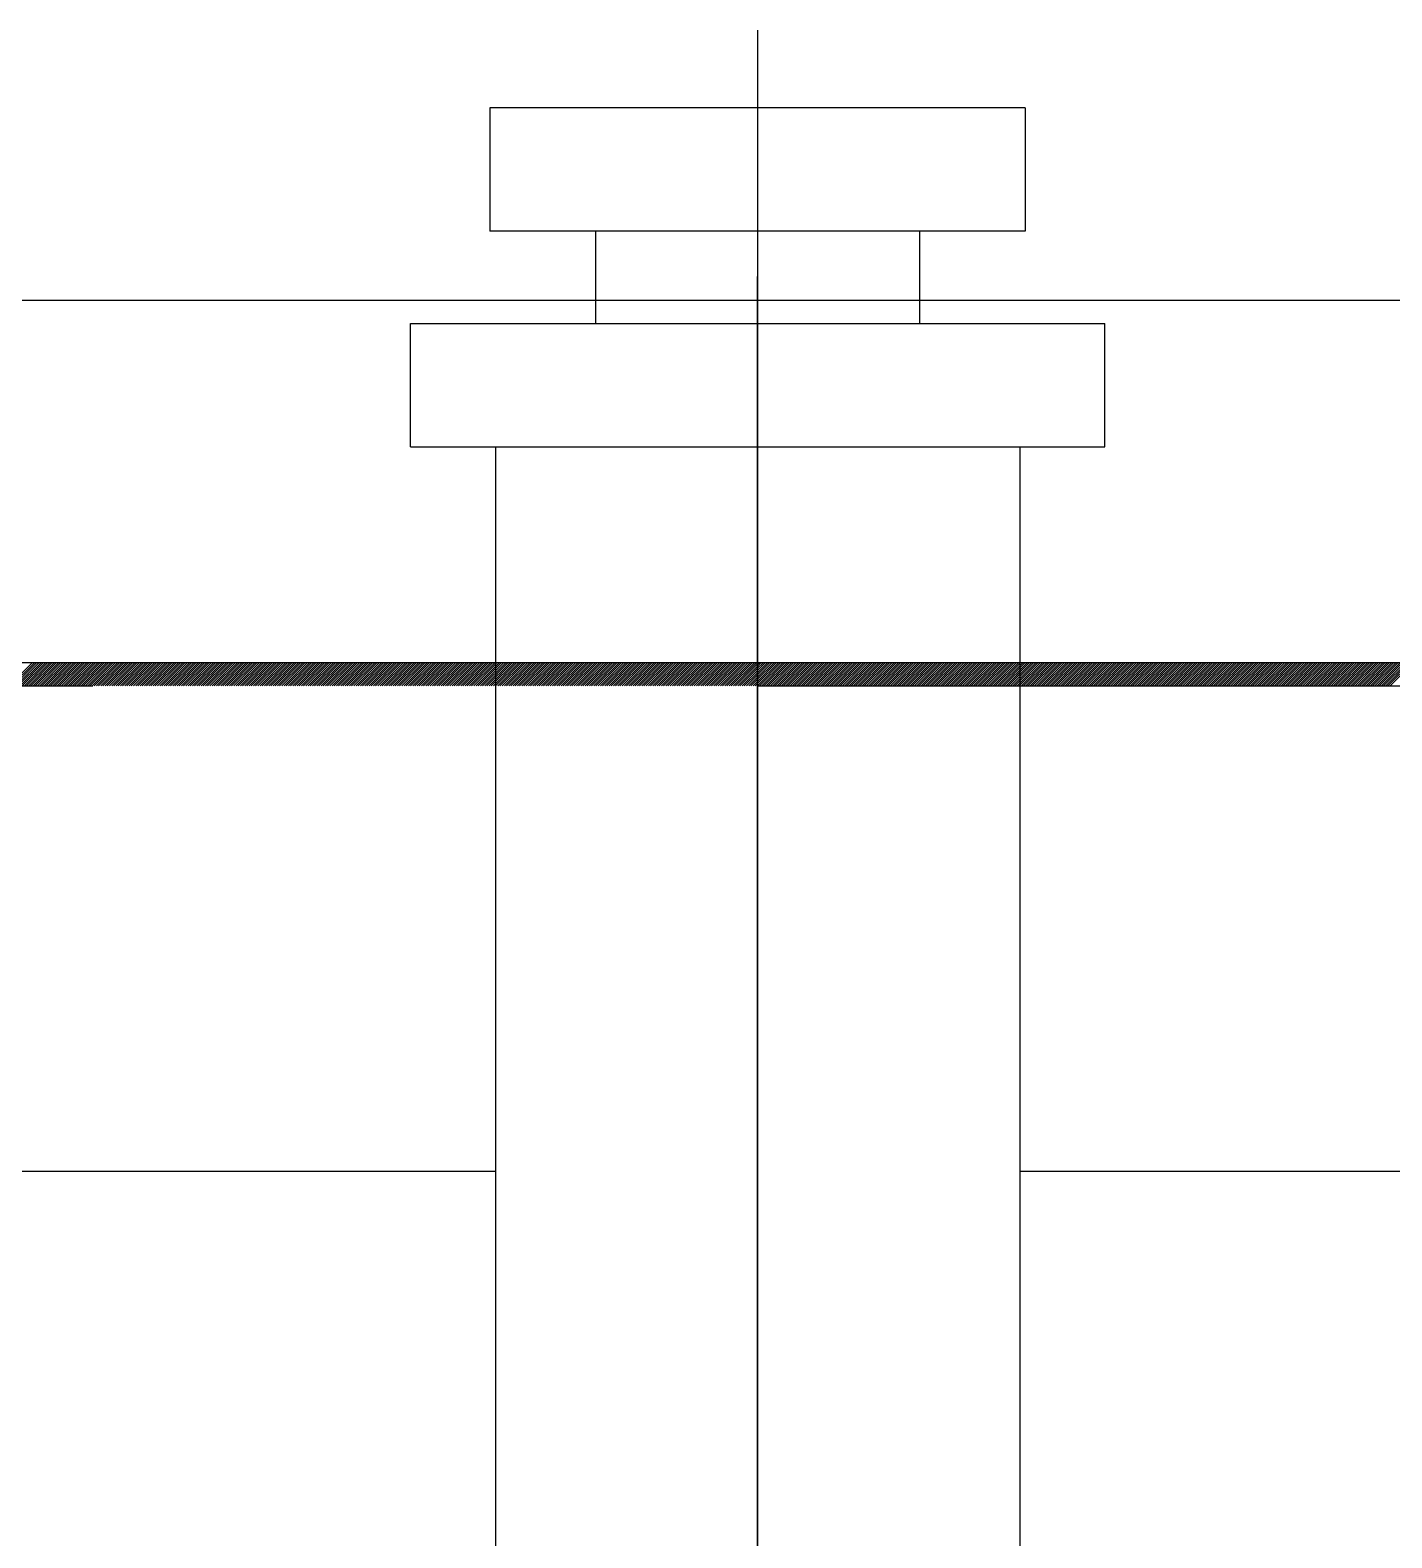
# Model space of a CAD drawing. Header units: millimetres. Extents: x 0 to 14700, y -398 to 10395.
# Drawn here: x 9204.9 to 9293.2, y 5474.6 to 5572.3 of the extents above; entities that cross this region are included whole.
import ezdxf

# ---------------------------------------------------------------- set-up
doc = ezdxf.new("R2010")
doc.units = ezdxf.units.MM
doc.header["$LTSCALE"] = 350
doc.linetypes.add('K', pattern=[2.5, 1.25, -0.25, 0.25, -0.25, 0.25, -0.25])
doc.layers.add('01', color=7, linetype='Continuous')
doc.layers.add('07', color=6, linetype='K')

# ---------------------------------------------------------------- blocks, each defined once
blk = doc.blocks.new('rtrtrt')
at = {"layer": '07', "color": 6, "linetype": 'K'}
for p, q in [((8099.72, 22091.479), (8099.72, 21480.317)), ((8082.365, 22086.45), (8082.365, 22078.45)), ((8117.076, 22086.45), (8082.365, 22086.45)), ((8117.076, 22086.45), (8117.076, 22078.45)), ((8117.076, 22078.45), (8082.365, 22078.45)), ((8089.214, 22078.45), (8089.214, 22072.45)), ((8110.226, 22078.45), (8110.226, 22072.45)), ((8099.72, 21871.603), (8099.72, 22075.508)), ((8077.22, 22064.45), (8077.22, 22072.45)), ((8077.22, 22072.45), (8122.22, 22072.45)), ((8122.22, 22064.45), (8122.22, 22072.45)), ((8077.22, 22064.45), (8122.22, 22064.45)), ((8082.72, 22064.45), (8082.72, 21550.45)), ((8082.72, 22064.45), (8116.72, 22064.45)), ((8116.72, 22064.45), (8116.72, 21550.45)), ((8330.933, 22050.45), (7868.508, 22050.45)), ((8051.201, 22048.95), (8052.701, 22050.45)), ((8051.343, 22048.95), (8052.843, 22050.45)), ((8051.484, 22048.95), (8052.984, 22050.45)), ((8051.626, 22048.95), (8053.126, 22050.45)), ((8051.767, 22048.95), (8053.267, 22050.45)), ((8051.909, 22048.95), (8053.409, 22050.45)), ((8052.05, 22048.95), (8053.55, 22050.45)), ((8052.191, 22048.95), (8053.691, 22050.45)), ((8052.333, 22048.95), (8053.833, 22050.45)), ((8052.474, 22048.95), (8053.974, 22050.45)), ((8052.616, 22048.95), (8054.116, 22050.45)), ((8052.757, 22048.95), (8054.257, 22050.45)), ((8052.899, 22048.95), (8054.399, 22050.45)), ((8053.04, 22048.95), (8054.54, 22050.45)), ((8053.181, 22048.95), (8054.681, 22050.45)), ((8053.323, 22048.95), (8054.823, 22050.45)), ((8053.464, 22048.95), (8054.964, 22050.45)), ((8053.606, 22048.95), (8055.106, 22050.45)), ((8053.747, 22048.95), (8055.247, 22050.45)), ((8053.888, 22048.95), (8055.388, 22050.45)), ((8054.03, 22048.95), (8055.53, 22050.45)), ((8054.171, 22048.95), (8055.671, 22050.45)), ((8054.313, 22048.95), (8055.813, 22050.45)), ((8054.454, 22048.95), (8055.954, 22050.45)), ((8054.596, 22048.95), (8056.096, 22050.45)), ((8054.737, 22048.95), (8056.237, 22050.45)), ((8054.878, 22048.95), (8056.378, 22050.45)), ((8055.02, 22048.95), (8056.52, 22050.45)), ((8055.161, 22048.95), (8056.661, 22050.45)), ((8055.303, 22048.95), (8056.803, 22050.45)), ((8055.444, 22048.95), (8056.944, 22050.45)), ((8055.586, 22048.95), (8057.086, 22050.45)), ((8055.727, 22048.95), (8057.227, 22050.45)), ((8055.868, 22048.95), (8057.368, 22050.45)), ((8056.01, 22048.95), (8057.51, 22050.45)), ((8056.151, 22048.95), (8057.651, 22050.45)), ((8056.293, 22048.95), (8057.793, 22050.45)), ((8056.434, 22048.95), (8057.934, 22050.45)), ((8056.575, 22048.95), (8058.075, 22050.45)), ((8056.717, 22048.95), (8058.217, 22050.45)), ((8056.858, 22048.95), (8058.358, 22050.45)), ((8057, 22048.95), (8058.5, 22050.45)), ((8057.141, 22048.95), (8058.641, 22050.45)), ((8057.283, 22048.95), (8058.783, 22050.45)), ((8057.424, 22048.95), (8058.924, 22050.45)), ((8057.565, 22048.95), (8059.065, 22050.45)), ((8057.707, 22048.95), (8059.207, 22050.45)), ((8057.848, 22048.95), (8059.348, 22050.45)), ((8057.99, 22048.95), (8059.49, 22050.45)), ((8058.131, 22048.95), (8059.631, 22050.45)), ((8058.273, 22048.95), (8059.773, 22050.45)), ((8058.414, 22048.95), (8059.914, 22050.45)), ((8058.555, 22048.95), (8060.055, 22050.45)), ((8058.697, 22048.95), (8060.197, 22050.45)), ((8058.838, 22048.95), (8060.338, 22050.45)), ((8058.98, 22048.95), (8060.48, 22050.45)), ((8059.121, 22048.95), (8060.621, 22050.45)), ((8059.263, 22048.95), (8060.763, 22050.45)), ((8059.404, 22048.95), (8060.904, 22050.45)), ((8059.545, 22048.95), (8061.045, 22050.45)), ((8059.687, 22048.95), (8061.187, 22050.45)), ((8059.828, 22048.95), (8061.328, 22050.45)), ((8059.97, 22048.95), (8061.47, 22050.45)), ((8060.111, 22048.95), (8061.611, 22050.45)), ((8060.252, 22048.95), (8061.752, 22050.45)), ((8060.394, 22048.95), (8061.894, 22050.45)), ((8060.535, 22048.95), (8062.035, 22050.45)), ((8060.677, 22048.95), (8062.177, 22050.45)), ((8060.818, 22048.95), (8062.318, 22050.45)), ((8060.96, 22048.95), (8062.46, 22050.45)), ((8061.101, 22048.95), (8062.601, 22050.45)), ((8061.242, 22048.95), (8062.742, 22050.45)), ((8061.384, 22048.95), (8062.884, 22050.45)), ((8061.525, 22048.95), (8063.025, 22050.45)), ((8061.667, 22048.95), (8063.167, 22050.45)), ((8061.808, 22048.95), (8063.308, 22050.45)), ((8061.95, 22048.95), (8063.45, 22050.45)), ((8062.091, 22048.95), (8063.591, 22050.45)), ((8062.232, 22048.95), (8063.732, 22050.45)), ((8062.374, 22048.95), (8063.874, 22050.45)), ((8062.515, 22048.95), (8064.015, 22050.45)), ((8062.657, 22048.95), (8064.157, 22050.45)), ((8062.798, 22048.95), (8064.298, 22050.45)), ((8062.939, 22048.95), (8064.439, 22050.45)), ((8063.081, 22048.95), (8064.581, 22050.45)), ((8063.222, 22048.95), (8064.722, 22050.45)), ((8063.364, 22048.95), (8064.864, 22050.45)), ((8063.505, 22048.95), (8065.005, 22050.45)), ((8063.647, 22048.95), (8065.147, 22050.45)), ((8063.788, 22048.95), (8065.288, 22050.45)), ((8063.929, 22048.95), (8065.429, 22050.45)), ((8064.071, 22048.95), (8065.571, 22050.45)), ((8064.212, 22048.95), (8065.712, 22050.45)), ((8064.354, 22048.95), (8065.854, 22050.45)), ((8064.495, 22048.95), (8065.995, 22050.45)), ((8064.637, 22048.95), (8066.137, 22050.45)), ((8064.778, 22048.95), (8066.278, 22050.45)), ((8064.919, 22048.95), (8066.419, 22050.45)), ((8065.061, 22048.95), (8066.561, 22050.45)), ((8065.202, 22048.95), (8066.702, 22050.45)), ((8065.344, 22048.95), (8066.844, 22050.45)), ((8065.485, 22048.95), (8066.985, 22050.45)), ((8065.626, 22048.95), (8067.126, 22050.45)), ((8065.768, 22048.95), (8067.268, 22050.45)), ((8065.909, 22048.95), (8067.409, 22050.45)), ((8066.051, 22048.95), (8067.551, 22050.45)), ((8066.192, 22048.95), (8067.692, 22050.45)), ((8066.334, 22048.95), (8067.834, 22050.45)), ((8066.475, 22048.95), (8067.975, 22050.45)), ((8066.616, 22048.95), (8068.116, 22050.45)), ((8066.758, 22048.95), (8068.258, 22050.45)), ((8066.899, 22048.95), (8068.399, 22050.45)), ((8067.041, 22048.95), (8068.541, 22050.45)), ((8067.182, 22048.95), (8068.682, 22050.45)), ((8067.324, 22048.95), (8068.824, 22050.45)), ((8067.465, 22048.95), (8068.965, 22050.45)), ((8067.606, 22048.95), (8069.106, 22050.45)), ((8067.748, 22048.95), (8069.248, 22050.45)), ((8067.889, 22048.95), (8069.389, 22050.45)), ((8068.031, 22048.95), (8069.531, 22050.45)), ((8068.172, 22048.95), (8069.672, 22050.45)), ((8068.313, 22048.95), (8069.813, 22050.45)), ((8068.455, 22048.95), (8069.955, 22050.45)), ((8068.596, 22048.95), (8070.096, 22050.45)), ((8068.738, 22048.95), (8070.238, 22050.45)), ((8068.879, 22048.95), (8070.379, 22050.45)), ((8069.021, 22048.95), (8070.521, 22050.45)), ((8069.162, 22048.95), (8070.662, 22050.45)), ((8069.303, 22048.95), (8070.803, 22050.45)), ((8069.445, 22048.95), (8070.945, 22050.45)), ((8069.586, 22048.95), (8071.086, 22050.45)), ((8069.728, 22048.95), (8071.228, 22050.45)), ((8069.869, 22048.95), (8071.369, 22050.45)), ((8070.011, 22048.95), (8071.511, 22050.45)), ((8070.152, 22048.95), (8071.652, 22050.45)), ((8070.293, 22048.95), (8071.793, 22050.45)), ((8070.435, 22048.95), (8071.935, 22050.45)), ((8070.576, 22048.95), (8072.076, 22050.45)), ((8070.718, 22048.95), (8072.218, 22050.45)), ((8070.859, 22048.95), (8072.359, 22050.45)), ((8071, 22048.95), (8072.5, 22050.45)), ((8071.142, 22048.95), (8072.642, 22050.45)), ((8071.283, 22048.95), (8072.783, 22050.45)), ((8071.425, 22048.95), (8072.925, 22050.45)), ((8071.566, 22048.95), (8073.066, 22050.45)), ((8071.708, 22048.95), (8073.208, 22050.45)), ((8071.849, 22048.95), (8073.349, 22050.45)), ((8071.99, 22048.95), (8073.49, 22050.45)), ((8072.132, 22048.95), (8073.632, 22050.45)), ((8072.273, 22048.95), (8073.773, 22050.45)), ((8072.415, 22048.95), (8073.915, 22050.45)), ((8072.556, 22048.95), (8074.056, 22050.45)), ((8072.698, 22048.95), (8074.198, 22050.45)), ((8072.839, 22048.95), (8074.339, 22050.45)), ((8072.98, 22048.95), (8074.48, 22050.45)), ((8073.122, 22048.95), (8074.622, 22050.45)), ((8073.263, 22048.95), (8074.763, 22050.45)), ((8073.405, 22048.95), (8074.905, 22050.45)), ((8073.546, 22048.95), (8075.046, 22050.45)), ((8073.687, 22048.95), (8075.187, 22050.45)), ((8073.829, 22048.95), (8075.329, 22050.45)), ((8073.97, 22048.95), (8075.47, 22050.45)), ((8074.112, 22048.95), (8075.612, 22050.45)), ((8074.253, 22048.95), (8075.753, 22050.45)), ((8074.395, 22048.95), (8075.895, 22050.45)), ((8074.536, 22048.95), (8076.036, 22050.45)), ((8074.677, 22048.95), (8076.177, 22050.45)), ((8074.819, 22048.95), (8076.319, 22050.45)), ((8074.96, 22048.95), (8076.46, 22050.45)), ((8075.102, 22048.95), (8076.602, 22050.45)), ((8075.243, 22048.95), (8076.743, 22050.45)), ((8075.385, 22048.95), (8076.885, 22050.45)), ((8075.526, 22048.95), (8077.026, 22050.45)), ((8075.667, 22048.95), (8077.167, 22050.45)), ((8075.809, 22048.95), (8077.309, 22050.45)), ((8075.95, 22048.95), (8077.45, 22050.45)), ((8076.092, 22048.95), (8077.592, 22050.45)), ((8076.233, 22048.95), (8077.733, 22050.45)), ((8076.374, 22048.95), (8077.874, 22050.45)), ((8076.516, 22048.95), (8078.016, 22050.45)), ((8076.657, 22048.95), (8078.157, 22050.45)), ((8076.799, 22048.95), (8078.299, 22050.45)), ((8076.94, 22048.95), (8078.44, 22050.45)), ((8077.082, 22048.95), (8078.582, 22050.45)), ((8077.223, 22048.95), (8078.723, 22050.45)), ((8077.364, 22048.95), (8078.864, 22050.45)), ((8077.506, 22048.95), (8079.006, 22050.45)), ((8077.647, 22048.95), (8079.147, 22050.45)), ((8077.789, 22048.95), (8079.289, 22050.45)), ((8077.93, 22048.95), (8079.43, 22050.45)), ((8078.072, 22048.95), (8079.572, 22050.45)), ((8078.213, 22048.95), (8079.713, 22050.45)), ((8078.354, 22048.95), (8079.854, 22050.45)), ((8078.496, 22048.95), (8079.996, 22050.45)), ((8078.637, 22048.95), (8080.137, 22050.45)), ((8078.779, 22048.95), (8080.279, 22050.45)), ((8078.92, 22048.95), (8080.42, 22050.45)), ((8079.061, 22048.95), (8080.561, 22050.45)), ((8079.203, 22048.95), (8080.703, 22050.45)), ((8079.344, 22048.95), (8080.844, 22050.45)), ((8079.486, 22048.95), (8080.986, 22050.45)), ((8079.627, 22048.95), (8081.127, 22050.45)), ((8079.769, 22048.95), (8081.269, 22050.45)), ((8079.91, 22048.95), (8081.41, 22050.45)), ((8080.051, 22048.95), (8081.551, 22050.45)), ((8080.193, 22048.95), (8081.693, 22050.45)), ((8080.334, 22048.95), (8081.834, 22050.45)), ((8080.476, 22048.95), (8081.976, 22050.45)), ((8080.617, 22048.95), (8082.117, 22050.45)), ((8080.759, 22048.95), (8082.259, 22050.45)), ((8080.9, 22048.95), (8082.4, 22050.45)), ((8081.041, 22048.95), (8082.541, 22050.45)), ((8081.183, 22048.95), (8082.683, 22050.45)), ((8081.324, 22048.95), (8082.824, 22050.45)), ((8081.466, 22048.95), (8082.966, 22050.45)), ((8081.607, 22048.95), (8083.107, 22050.45)), ((8081.748, 22048.95), (8083.248, 22050.45)), ((8081.89, 22048.95), (8083.39, 22050.45)), ((8082.031, 22048.95), (8083.531, 22050.45)), ((8082.173, 22048.95), (8083.673, 22050.45)), ((8082.314, 22048.95), (8083.814, 22050.45)), ((8082.456, 22048.95), (8083.956, 22050.45)), ((8082.597, 22048.95), (8084.097, 22050.45)), ((8082.738, 22048.95), (8084.238, 22050.45)), ((8082.88, 22048.95), (8084.38, 22050.45)), ((8083.021, 22048.95), (8084.521, 22050.45)), ((8083.163, 22048.95), (8084.663, 22050.45)), ((8083.304, 22048.95), (8084.804, 22050.45)), ((8083.446, 22048.95), (8084.946, 22050.45)), ((8083.587, 22048.95), (8085.087, 22050.45)), ((8083.728, 22048.95), (8085.228, 22050.45)), ((8083.87, 22048.95), (8085.37, 22050.45)), ((8084.011, 22048.95), (8085.511, 22050.45)), ((8084.153, 22048.95), (8085.653, 22050.45)), ((8084.294, 22048.95), (8085.794, 22050.45)), ((8084.436, 22048.95), (8085.936, 22050.45)), ((8084.577, 22048.95), (8086.077, 22050.45)), ((8084.718, 22048.95), (8086.218, 22050.45)), ((8084.86, 22048.95), (8086.36, 22050.45)), ((8085.001, 22048.95), (8086.501, 22050.45)), ((8085.143, 22048.95), (8086.643, 22050.45)), ((8085.284, 22048.95), (8086.784, 22050.45)), ((8085.425, 22048.95), (8086.925, 22050.45)), ((8085.567, 22048.95), (8087.067, 22050.45)), ((8085.708, 22048.95), (8087.208, 22050.45)), ((8085.85, 22048.95), (8087.35, 22050.45)), ((8085.991, 22048.95), (8087.491, 22050.45)), ((8086.133, 22048.95), (8087.633, 22050.45)), ((8086.274, 22048.95), (8087.774, 22050.45)), ((8086.415, 22048.95), (8087.915, 22050.45)), ((8086.557, 22048.95), (8088.057, 22050.45)), ((8086.698, 22048.95), (8088.198, 22050.45)), ((8086.84, 22048.95), (8088.34, 22050.45)), ((8086.981, 22048.95), (8088.481, 22050.45)), ((8087.123, 22048.95), (8088.623, 22050.45)), ((8087.264, 22048.95), (8088.764, 22050.45)), ((8087.405, 22048.95), (8088.905, 22050.45)), ((8087.547, 22048.95), (8089.047, 22050.45)), ((8087.688, 22048.95), (8089.188, 22050.45)), ((8087.83, 22048.95), (8089.33, 22050.45)), ((8087.971, 22048.95), (8089.471, 22050.45)), ((8088.112, 22048.95), (8089.612, 22050.45)), ((8088.254, 22048.95), (8089.754, 22050.45)), ((8088.395, 22048.95), (8089.895, 22050.45)), ((8088.537, 22048.95), (8090.037, 22050.45)), ((8088.678, 22048.95), (8090.178, 22050.45)), ((8088.82, 22048.95), (8090.32, 22050.45)), ((8088.961, 22048.95), (8090.461, 22050.45)), ((8089.102, 22048.95), (8090.602, 22050.45)), ((8089.244, 22048.95), (8090.744, 22050.45)), ((8089.385, 22048.95), (8090.885, 22050.45)), ((8089.527, 22048.95), (8091.027, 22050.45)), ((8089.668, 22048.95), (8091.168, 22050.45)), ((8089.81, 22048.95), (8091.31, 22050.45)), ((8089.951, 22048.95), (8091.451, 22050.45)), ((8090.092, 22048.95), (8091.592, 22050.45)), ((8090.234, 22048.95), (8091.734, 22050.45)), ((8090.375, 22048.95), (8091.875, 22050.45)), ((8090.517, 22048.95), (8092.017, 22050.45)), ((8090.658, 22048.95), (8092.158, 22050.45)), ((8090.799, 22048.95), (8092.299, 22050.45)), ((8090.941, 22048.95), (8092.441, 22050.45)), ((8091.082, 22048.95), (8092.582, 22050.45)), ((8091.224, 22048.95), (8092.724, 22050.45)), ((8091.365, 22048.95), (8092.865, 22050.45)), ((8091.507, 22048.95), (8093.007, 22050.45)), ((8091.648, 22048.95), (8093.148, 22050.45)), ((8091.789, 22048.95), (8093.289, 22050.45)), ((8091.931, 22048.95), (8093.431, 22050.45)), ((8092.072, 22048.95), (8093.572, 22050.45)), ((8092.214, 22048.95), (8093.714, 22050.45)), ((8092.355, 22048.95), (8093.855, 22050.45)), ((8092.497, 22048.95), (8093.997, 22050.45)), ((8092.638, 22048.95), (8094.138, 22050.45)), ((8092.779, 22048.95), (8094.279, 22050.45)), ((8092.921, 22048.95), (8094.421, 22050.45)), ((8093.062, 22048.95), (8094.562, 22050.45)), ((8093.204, 22048.95), (8094.704, 22050.45)), ((8093.345, 22048.95), (8094.845, 22050.45)), ((8093.486, 22048.95), (8094.986, 22050.45)), ((8093.628, 22048.95), (8095.128, 22050.45)), ((8093.769, 22048.95), (8095.269, 22050.45)), ((8093.911, 22048.95), (8095.411, 22050.45)), ((8094.052, 22048.95), (8095.552, 22050.45)), ((8094.194, 22048.95), (8095.694, 22050.45)), ((8094.335, 22048.95), (8095.835, 22050.45)), ((8094.476, 22048.95), (8095.976, 22050.45)), ((8094.618, 22048.95), (8096.118, 22050.45)), ((8094.759, 22048.95), (8096.259, 22050.45)), ((8094.901, 22048.95), (8096.401, 22050.45)), ((8095.042, 22048.95), (8096.542, 22050.45)), ((8095.184, 22048.95), (8096.684, 22050.45)), ((8095.325, 22048.95), (8096.825, 22050.45)), ((8095.466, 22048.95), (8096.966, 22050.45)), ((8095.608, 22048.95), (8097.108, 22050.45)), ((8095.749, 22048.95), (8097.249, 22050.45)), ((8095.891, 22048.95), (8097.391, 22050.45)), ((8096.032, 22048.95), (8097.532, 22050.45)), ((8096.173, 22048.95), (8097.673, 22050.45)), ((8096.315, 22048.95), (8097.815, 22050.45)), ((8096.456, 22048.95), (8097.956, 22050.45)), ((8096.598, 22048.95), (8098.098, 22050.45)), ((8096.739, 22048.95), (8098.239, 22050.45)), ((8096.881, 22048.95), (8098.381, 22050.45)), ((8097.022, 22048.95), (8098.522, 22050.45)), ((8097.163, 22048.95), (8098.663, 22050.45)), ((8097.305, 22048.95), (8098.805, 22050.45)), ((8097.446, 22048.95), (8098.946, 22050.45)), ((8097.588, 22048.95), (8099.088, 22050.45)), ((8097.729, 22048.95), (8099.229, 22050.45)), ((8097.871, 22048.95), (8099.371, 22050.45)), ((8098.012, 22048.95), (8099.512, 22050.45)), ((8098.153, 22048.95), (8099.653, 22050.45)), ((8098.295, 22048.95), (8099.72, 22050.375)), ((8098.436, 22048.95), (8099.72, 22050.234)), ((8098.578, 22048.95), (8099.72, 22050.093)), ((8098.719, 22048.95), (8099.72, 22049.951)), ((8098.86, 22048.95), (8099.72, 22049.81)), ((8099.002, 22048.95), (8099.72, 22049.668)), ((8099.143, 22048.95), (8099.72, 22049.527)), ((8099.72, 22048.961), (8101.209, 22050.45)), ((8099.72, 22049.103), (8101.068, 22050.45)), ((8099.72, 22049.244), (8100.926, 22050.45)), ((8099.72, 22049.385), (8100.785, 22050.45)), ((8099.72, 22049.527), (8100.643, 22050.45)), ((8099.72, 22049.668), (8100.502, 22050.45)), ((8099.72, 22049.81), (8100.36, 22050.45)), ((8099.72, 22049.951), (8100.219, 22050.45)), ((8099.72, 22050.093), (8100.078, 22050.45)), ((8099.72, 22050.234), (8099.936, 22050.45)), ((8099.72, 22050.375), (8099.795, 22050.45)), ((8099.85, 22048.95), (8101.35, 22050.45)), ((8099.992, 22048.95), (8101.492, 22050.45)), ((8100.133, 22048.95), (8101.633, 22050.45)), ((8100.275, 22048.95), (8101.775, 22050.45)), ((8100.416, 22048.95), (8101.916, 22050.45)), ((8100.558, 22048.95), (8102.058, 22050.45)), ((8100.699, 22048.95), (8102.199, 22050.45)), ((8100.84, 22048.95), (8102.34, 22050.45)), ((8100.982, 22048.95), (8102.482, 22050.45)), ((8101.123, 22048.95), (8102.623, 22050.45)), ((8101.265, 22048.95), (8102.765, 22050.45)), ((8101.406, 22048.95), (8102.906, 22050.45)), ((8101.547, 22048.95), (8103.047, 22050.45)), ((8101.689, 22048.95), (8103.189, 22050.45)), ((8101.83, 22048.95), (8103.33, 22050.45)), ((8101.972, 22048.95), (8103.472, 22050.45)), ((8102.113, 22048.95), (8103.613, 22050.45)), ((8102.255, 22048.95), (8103.755, 22050.45)), ((8102.396, 22048.95), (8103.896, 22050.45)), ((8102.537, 22048.95), (8104.037, 22050.45)), ((8102.679, 22048.95), (8104.179, 22050.45)), ((8102.82, 22048.95), (8104.32, 22050.45)), ((8102.962, 22048.95), (8104.462, 22050.45)), ((8103.103, 22048.95), (8104.603, 22050.45)), ((8103.245, 22048.95), (8104.745, 22050.45)), ((8103.386, 22048.95), (8104.886, 22050.45)), ((8103.527, 22048.95), (8105.027, 22050.45)), ((8103.669, 22048.95), (8105.169, 22050.45)), ((8103.81, 22048.95), (8105.31, 22050.45)), ((8103.952, 22048.95), (8105.452, 22050.45)), ((8104.093, 22048.95), (8105.593, 22050.45)), ((8104.234, 22048.95), (8105.734, 22050.45)), ((8104.376, 22048.95), (8105.876, 22050.45)), ((8104.517, 22048.95), (8106.017, 22050.45)), ((8104.659, 22048.95), (8106.159, 22050.45)), ((8104.8, 22048.95), (8106.3, 22050.45)), ((8104.942, 22048.95), (8106.442, 22050.45)), ((8105.083, 22048.95), (8106.583, 22050.45)), ((8105.224, 22048.95), (8106.724, 22050.45)), ((8105.366, 22048.95), (8106.866, 22050.45)), ((8105.507, 22048.95), (8107.007, 22050.45)), ((8105.649, 22048.95), (8107.149, 22050.45)), ((8105.79, 22048.95), (8107.29, 22050.45)), ((8105.932, 22048.95), (8107.432, 22050.45)), ((8106.073, 22048.95), (8107.573, 22050.45)), ((8106.214, 22048.95), (8107.714, 22050.45)), ((8106.356, 22048.95), (8107.856, 22050.45)), ((8106.497, 22048.95), (8107.997, 22050.45)), ((8106.639, 22048.95), (8108.139, 22050.45)), ((8106.78, 22048.95), (8108.28, 22050.45)), ((8106.921, 22048.95), (8108.421, 22050.45)), ((8107.063, 22048.95), (8108.563, 22050.45)), ((8107.204, 22048.95), (8108.704, 22050.45)), ((8107.346, 22048.95), (8108.846, 22050.45)), ((8107.487, 22048.95), (8108.987, 22050.45)), ((8107.629, 22048.95), (8109.129, 22050.45)), ((8107.77, 22048.95), (8109.27, 22050.45)), ((8107.911, 22048.95), (8109.411, 22050.45)), ((8108.053, 22048.95), (8109.553, 22050.45)), ((8108.194, 22048.95), (8109.694, 22050.45)), ((8108.336, 22048.95), (8109.836, 22050.45)), ((8108.477, 22048.95), (8109.977, 22050.45)), ((8108.619, 22048.95), (8110.119, 22050.45)), ((8108.76, 22048.95), (8110.26, 22050.45)), ((8108.901, 22048.95), (8110.401, 22050.45)), ((8109.043, 22048.95), (8110.543, 22050.45)), ((8109.184, 22048.95), (8110.684, 22050.45)), ((8109.326, 22048.95), (8110.826, 22050.45)), ((8109.467, 22048.95), (8110.967, 22050.45)), ((8109.609, 22048.95), (8111.109, 22050.45)), ((8109.75, 22048.95), (8111.25, 22050.45)), ((8109.891, 22048.95), (8111.391, 22050.45)), ((8110.033, 22048.95), (8111.533, 22050.45)), ((8110.174, 22048.95), (8111.674, 22050.45)), ((8110.316, 22048.95), (8111.816, 22050.45)), ((8110.457, 22048.95), (8111.957, 22050.45)), ((8110.598, 22048.95), (8112.098, 22050.45)), ((8110.74, 22048.95), (8112.24, 22050.45)), ((8110.881, 22048.95), (8112.381, 22050.45)), ((8111.023, 22048.95), (8112.523, 22050.45)), ((8111.164, 22048.95), (8112.664, 22050.45)), ((8111.306, 22048.95), (8112.806, 22050.45)), ((8111.447, 22048.95), (8112.947, 22050.45)), ((8111.588, 22048.95), (8113.088, 22050.45)), ((8111.73, 22048.95), (8113.23, 22050.45)), ((8111.871, 22048.95), (8113.371, 22050.45)), ((8112.013, 22048.95), (8113.513, 22050.45)), ((8112.154, 22048.95), (8113.654, 22050.45)), ((8112.296, 22048.95), (8113.796, 22050.45)), ((8112.437, 22048.95), (8113.937, 22050.45)), ((8112.578, 22048.95), (8114.078, 22050.45)), ((8112.72, 22048.95), (8114.22, 22050.45)), ((8112.861, 22048.95), (8114.361, 22050.45)), ((8113.003, 22048.95), (8114.503, 22050.45)), ((8113.144, 22048.95), (8114.644, 22050.45)), ((8113.285, 22048.95), (8114.785, 22050.45)), ((8113.427, 22048.95), (8114.927, 22050.45)), ((8113.568, 22048.95), (8115.068, 22050.45)), ((8113.71, 22048.95), (8115.21, 22050.45)), ((8113.851, 22048.95), (8115.351, 22050.45)), ((8113.993, 22048.95), (8115.493, 22050.45)), ((8114.134, 22048.95), (8115.634, 22050.45)), ((8114.275, 22048.95), (8115.775, 22050.45)), ((8114.417, 22048.95), (8115.917, 22050.45)), ((8114.558, 22048.95), (8116.058, 22050.45)), ((8114.7, 22048.95), (8116.2, 22050.45)), ((8114.841, 22048.95), (8116.341, 22050.45)), ((8114.983, 22048.95), (8116.483, 22050.45)), ((8115.124, 22048.95), (8116.624, 22050.45)), ((8115.265, 22048.95), (8116.765, 22050.45)), ((8115.407, 22048.95), (8116.907, 22050.45)), ((8115.548, 22048.95), (8117.048, 22050.45)), ((8115.69, 22048.95), (8117.19, 22050.45)), ((8115.831, 22048.95), (8117.331, 22050.45)), ((8115.972, 22048.95), (8117.472, 22050.45)), ((8116.114, 22048.95), (8117.614, 22050.45)), ((8116.255, 22048.95), (8117.755, 22050.45)), ((8116.397, 22048.95), (8117.897, 22050.45)), ((8116.538, 22048.95), (8118.038, 22050.45)), ((8116.68, 22048.95), (8118.18, 22050.45)), ((8116.821, 22048.95), (8118.321, 22050.45)), ((8116.962, 22048.95), (8118.462, 22050.45)), ((8117.104, 22048.95), (8118.604, 22050.45)), ((8117.245, 22048.95), (8118.745, 22050.45)), ((8117.387, 22048.95), (8118.887, 22050.45)), ((8117.528, 22048.95), (8119.028, 22050.45)), ((8117.67, 22048.95), (8119.17, 22050.45)), ((8117.811, 22048.95), (8119.311, 22050.45)), ((8117.952, 22048.95), (8119.452, 22050.45)), ((8118.094, 22048.95), (8119.594, 22050.45)), ((8118.235, 22048.95), (8119.735, 22050.45)), ((8118.377, 22048.95), (8119.877, 22050.45)), ((8118.518, 22048.95), (8120.018, 22050.45)), ((8118.659, 22048.95), (8120.159, 22050.45)), ((8118.801, 22048.95), (8120.301, 22050.45)), ((8118.942, 22048.95), (8120.442, 22050.45)), ((8119.084, 22048.95), (8120.584, 22050.45)), ((8119.225, 22048.95), (8120.725, 22050.45)), ((8119.367, 22048.95), (8120.867, 22050.45)), ((8119.508, 22048.95), (8121.008, 22050.45)), ((8119.649, 22048.95), (8121.149, 22050.45)), ((8119.791, 22048.95), (8121.291, 22050.45)), ((8119.932, 22048.95), (8121.432, 22050.45)), ((8120.074, 22048.95), (8121.574, 22050.45)), ((8120.215, 22048.95), (8121.715, 22050.45)), ((8120.357, 22048.95), (8121.857, 22050.45)), ((8120.498, 22048.95), (8121.998, 22050.45)), ((8120.639, 22048.95), (8122.139, 22050.45)), ((8120.781, 22048.95), (8122.281, 22050.45)), ((8120.922, 22048.95), (8122.422, 22050.45)), ((8121.064, 22048.95), (8122.564, 22050.45)), ((8121.205, 22048.95), (8122.705, 22050.45)), ((8121.346, 22048.95), (8122.846, 22050.45)), ((8121.488, 22048.95), (8122.988, 22050.45)), ((8121.629, 22048.95), (8123.129, 22050.45)), ((8121.771, 22048.95), (8123.271, 22050.45)), ((8121.912, 22048.95), (8123.412, 22050.45)), ((8122.054, 22048.95), (8123.554, 22050.45)), ((8122.195, 22048.95), (8123.695, 22050.45)), ((8122.336, 22048.95), (8123.836, 22050.45)), ((8122.478, 22048.95), (8123.978, 22050.45)), ((8122.619, 22048.95), (8124.119, 22050.45)), ((8122.761, 22048.95), (8124.261, 22050.45)), ((8122.902, 22048.95), (8124.402, 22050.45)), ((8123.044, 22048.95), (8124.544, 22050.45)), ((8123.185, 22048.95), (8124.685, 22050.45)), ((8123.326, 22048.95), (8124.826, 22050.45)), ((8123.468, 22048.95), (8124.968, 22050.45)), ((8123.609, 22048.95), (8125.109, 22050.45)), ((8123.751, 22048.95), (8125.251, 22050.45)), ((8123.892, 22048.95), (8125.392, 22050.45)), ((8124.033, 22048.95), (8125.533, 22050.45)), ((8124.175, 22048.95), (8125.675, 22050.45)), ((8124.316, 22048.95), (8125.816, 22050.45)), ((8124.458, 22048.95), (8125.958, 22050.45)), ((8124.599, 22048.95), (8126.099, 22050.45)), ((8124.741, 22048.95), (8126.241, 22050.45)), ((8124.882, 22048.95), (8126.382, 22050.45)), ((8125.023, 22048.95), (8126.523, 22050.45)), ((8125.165, 22048.95), (8126.665, 22050.45)), ((8125.306, 22048.95), (8126.806, 22050.45)), ((8125.448, 22048.95), (8126.948, 22050.45)), ((8125.589, 22048.95), (8127.089, 22050.45)), ((8125.731, 22048.95), (8127.231, 22050.45)), ((8125.872, 22048.95), (8127.372, 22050.45)), ((8126.013, 22048.95), (8127.513, 22050.45)), ((8126.155, 22048.95), (8127.655, 22050.45)), ((8126.296, 22048.95), (8127.796, 22050.45)), ((8126.438, 22048.95), (8127.938, 22050.45)), ((8126.579, 22048.95), (8128.079, 22050.45)), ((8126.72, 22048.95), (8128.22, 22050.45)), ((8126.862, 22048.95), (8128.362, 22050.45)), ((8127.003, 22048.95), (8128.503, 22050.45)), ((8127.145, 22048.95), (8128.645, 22050.45)), ((8127.286, 22048.95), (8128.786, 22050.45)), ((8127.428, 22048.95), (8128.928, 22050.45)), ((8127.569, 22048.95), (8129.069, 22050.45)), ((8127.71, 22048.95), (8129.21, 22050.45)), ((8127.852, 22048.95), (8129.352, 22050.45)), ((8127.993, 22048.95), (8129.493, 22050.45)), ((8128.135, 22048.95), (8129.635, 22050.45)), ((8128.276, 22048.95), (8129.776, 22050.45)), ((8128.418, 22048.95), (8129.918, 22050.45)), ((8128.559, 22048.95), (8130.059, 22050.45)), ((8128.7, 22048.95), (8130.2, 22050.45)), ((8128.842, 22048.95), (8130.342, 22050.45)), ((8128.983, 22048.95), (8130.483, 22050.45)), ((8129.125, 22048.95), (8130.625, 22050.45)), ((8129.266, 22048.95), (8130.766, 22050.45)), ((8129.407, 22048.95), (8130.907, 22050.45)), ((8129.549, 22048.95), (8131.049, 22050.45)), ((8129.69, 22048.95), (8131.19, 22050.45)), ((8129.832, 22048.95), (8131.332, 22050.45)), ((8129.973, 22048.95), (8131.473, 22050.45)), ((8130.115, 22048.95), (8131.615, 22050.45)), ((8130.256, 22048.95), (8131.756, 22050.45)), ((8130.397, 22048.95), (8131.897, 22050.45)), ((8130.539, 22048.95), (8132.039, 22050.45)), ((8130.68, 22048.95), (8132.18, 22050.45)), ((8130.822, 22048.95), (8132.322, 22050.45)), ((8130.963, 22048.95), (8132.463, 22050.45)), ((8131.105, 22048.95), (8132.605, 22050.45)), ((8131.246, 22048.95), (8132.746, 22050.45)), ((8131.387, 22048.95), (8132.887, 22050.45)), ((8131.529, 22048.95), (8133.029, 22050.45)), ((8131.67, 22048.95), (8133.17, 22050.45)), ((8131.812, 22048.95), (8133.312, 22050.45)), ((8131.953, 22048.95), (8133.453, 22050.45)), ((8132.095, 22048.95), (8133.595, 22050.45)), ((8132.236, 22048.95), (8133.736, 22050.45)), ((8132.377, 22048.95), (8133.877, 22050.45)), ((8132.519, 22048.95), (8134.019, 22050.45)), ((8132.66, 22048.95), (8134.16, 22050.45)), ((8132.802, 22048.95), (8134.302, 22050.45)), ((8132.943, 22048.95), (8134.443, 22050.45)), ((8133.084, 22048.95), (8134.584, 22050.45)), ((8133.226, 22048.95), (8134.726, 22050.45)), ((8133.367, 22048.95), (8134.867, 22050.45)), ((8133.509, 22048.95), (8135.009, 22050.45)), ((8133.65, 22048.95), (8135.15, 22050.45)), ((8133.792, 22048.95), (8135.292, 22050.45)), ((8133.933, 22048.95), (8135.433, 22050.45)), ((8134.074, 22048.95), (8135.574, 22050.45)), ((8134.216, 22048.95), (8135.716, 22050.45)), ((8134.357, 22048.95), (8135.857, 22050.45)), ((8134.499, 22048.95), (8135.999, 22050.45)), ((8134.64, 22048.95), (8136.14, 22050.45)), ((8134.782, 22048.95), (8136.282, 22050.45)), ((8134.923, 22048.95), (8136.423, 22050.45)), ((8135.064, 22048.95), (8136.564, 22050.45)), ((8135.206, 22048.95), (8136.706, 22050.45)), ((8135.347, 22048.95), (8136.847, 22050.45)), ((8135.489, 22048.95), (8136.989, 22050.45)), ((8135.63, 22048.95), (8137.13, 22050.45)), ((8135.771, 22048.95), (8137.271, 22050.45)), ((8135.913, 22048.95), (8137.413, 22050.45)), ((8136.054, 22048.95), (8137.554, 22050.45)), ((8136.196, 22048.95), (8137.696, 22050.45)), ((8136.337, 22048.95), (8137.837, 22050.45)), ((8136.479, 22048.95), (8137.979, 22050.45)), ((8136.62, 22048.95), (8138.12, 22050.45)), ((8136.761, 22048.95), (8138.261, 22050.45)), ((8136.903, 22048.95), (8138.403, 22050.45)), ((8137.044, 22048.95), (8138.544, 22050.45)), ((8137.186, 22048.95), (8138.686, 22050.45)), ((8137.327, 22048.95), (8138.827, 22050.45)), ((8137.469, 22048.95), (8138.969, 22050.45)), ((8137.61, 22048.95), (8139.11, 22050.45)), ((8137.751, 22048.95), (8139.251, 22050.45)), ((8137.893, 22048.95), (8139.393, 22050.45)), ((8138.034, 22048.95), (8139.534, 22050.45)), ((8138.176, 22048.95), (8139.676, 22050.45)), ((8138.317, 22048.95), (8139.817, 22050.45)), ((8138.458, 22048.95), (8139.958, 22050.45)), ((8138.6, 22048.95), (8140.1, 22050.45)), ((8138.741, 22048.95), (8140.241, 22050.45)), ((8138.883, 22048.95), (8140.383, 22050.45)), ((8139.024, 22048.95), (8140.524, 22050.45)), ((8139.166, 22048.95), (8140.666, 22050.45)), ((8139.307, 22048.95), (8140.807, 22050.45)), ((8139.448, 22048.95), (8140.948, 22050.45)), ((8139.59, 22048.95), (8141.09, 22050.45)), ((8139.731, 22048.95), (8141.231, 22050.45)), ((8139.873, 22048.95), (8141.373, 22050.45)), ((8140.014, 22048.95), (8141.514, 22050.45)), ((8140.156, 22048.95), (8141.656, 22050.45)), ((8140.297, 22048.95), (8141.797, 22050.45)), ((8140.438, 22048.95), (8141.938, 22050.45)), ((8140.58, 22048.95), (8142.08, 22050.45)), ((8140.721, 22048.95), (8142.221, 22050.45)), ((8099.285, 22048.95), (8099.72, 22049.385)), ((8099.426, 22048.95), (8099.72, 22049.244)), ((8099.568, 22048.95), (8099.72, 22049.103)), ((8099.709, 22048.95), (8099.72, 22048.961))]:
    blk.add_line(p, q, dxfattribs=at)
at = {"layer": '07', "color": 6, "linetype": 'K', "ltscale": 0.8}
for p, q in [((8330.933, 22073.95), (7868.508, 22073.95)), ((8099.72, 22053.111), (8099.72, 21182.042)), ((7706.623, 22048.95), (8099.72, 22048.95)), ((8099.72, 22048.95), (8359.72, 22048.95)), ((8082.72, 22017.45), (7845.299, 22017.45)), ((8602.62, 22017.45), (8116.72, 22017.45))]:
    blk.add_line(p, q, dxfattribs=at)

msp = doc.modelspace()

# ---------------------------------------------------------------- block references
at = {"layer": '01'}
msp.add_blockref('rtrtrt', (1152.33, -16519.142), dxfattribs=at)

doc.saveas('drawing.dxf')
